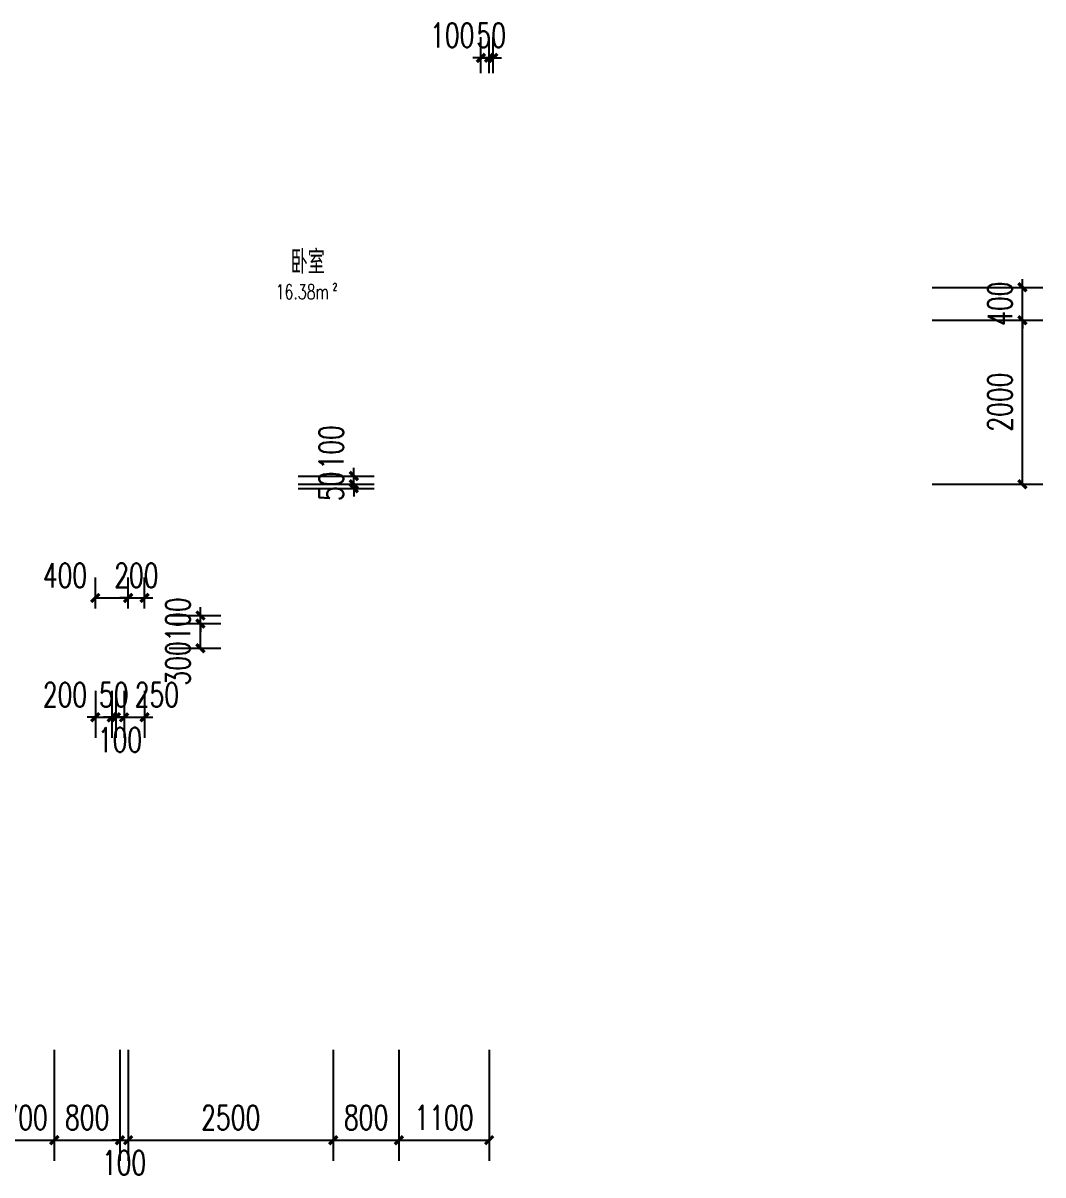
# Model space of a CAD drawing. Extents: x 41972 to 370663, y -1070170 to -56660.
# Drawn here: x 168216 to 180647, y -139010 to -124963 of the extents above; entities that cross this region are included whole.
import ezdxf

# ---------------------------------------------------------------- set-up
doc = ezdxf.new("R2010")
doc.units = 0
doc.header["$LTSCALE"] = 1000
doc.header["$MEASUREMENT"] = 0
doc.layers.get('Defpoints').update_dxf_attribs({"color": 250})
doc.layers.add('A-PUB_DIM_细部尺寸', color=64, linetype='Continuous')
doc.layers.add('HXwz$0$A-房间名称', color=31, linetype='Continuous')
doc.styles.add('_TCH_DIM_T3', font='SIMPLEX', dxfattribs={"width": 0.705882, "bigfont": 'GBCBIG.shx'})
doc.styles.add('HXwz$0$_TCH_SPACE', font='SIMPLEX', dxfattribs={"bigfont": 'GBCBIG'})
doc.dimstyles.new('_TCH_ARCH&&100', dxfattribs={"dimtxt": 297.5, "dimasz": 100, "dimexe": 250, "dimexo": 300, "dimgap": 126.25, "dimtad": 1, "dimdec": 0, "dimzin": 0, "dimdsep": 46, "dimtxsty": '_TCH_DIM_T3', "dimblk": 'ARCHTICK', "dimcen": 0.09, "dimclrt": 7, "dimazin": 2, "dimtfac": 1, "dimtdec": 0, "dimtix": 1, "dimtmove": 2, "dimatfit": 3, "dimfxl": 100, "dimtolj": 1, "dimtzin": 0, "dimarcsym": 0})

# ---------------------------------------------------------------- blocks, each defined once
blk = doc.blocks.new('_ArchTick')
at = {"color": 0, "linetype": 'ByBlock', "const_width": 0.4}
blk.add_lwpolyline([(-0.5, -0.5), (0.5, 0.5)], dxfattribs=at)
blk = doc.blocks.new('*D5526')
at = {"layer": 'A-PUB_DIM_细部尺寸', "color": 0, "lineweight": -2, "transparency": 16777216}
for p, q in [((167897, -174149), (167897, -175499)), ((168597, -174149), (168597, -175499)), ((167897, -175249), (167797, -175249)), ((167897, -175249), (168597, -175249)), ((168597, -175249), (168697, -175249))]:
    blk.add_line(p, q, dxfattribs=at)
at = {"layer": 'Defpoints', "color": 0, "transparency": 16777216}
for p in [(167897, -173849), (168597, -173849), (168597, -175249)]:
    blk.add_point(p, dxfattribs=at)
at = {"layer": 'A-PUB_DIM_细部尺寸', "color": 0, "lineweight": -2, "transparency": 16777216, "xscale": 100, "yscale": 100, "zscale": 100}
blk.add_blockref('_ArchTick', (167897, -175249), dxfattribs=at)
at = {"layer": 'A-PUB_DIM_细部尺寸', "color": 0, "lineweight": -2, "transparency": 16777216, "xscale": 100, "yscale": 100, "zscale": 100, "rotation": 180}
blk.add_blockref('_ArchTick', (168597, -175249), dxfattribs=at)
at = {"layer": 'A-PUB_DIM_细部尺寸', "color": 7, "transparency": 16777216, "insert": (168247, -174974), "char_height": 297.5, "attachment_point": 5, "style": '_TCH_DIM_T3'}
blk.add_mtext('\\A1;700', dxfattribs=at)
blk = doc.blocks.new('*D5527')
at = {"layer": 'A-PUB_DIM_细部尺寸', "color": 0, "lineweight": -2, "transparency": 16777216}
for p, q in [((168597, -174149), (168597, -175499)), ((169397, -174149), (169397, -175499)), ((168597, -175249), (169397, -175249))]:
    blk.add_line(p, q, dxfattribs=at)
at = {"layer": 'Defpoints', "color": 0, "transparency": 16777216}
for p in [(168597, -173849), (169397, -173849), (169397, -175249)]:
    blk.add_point(p, dxfattribs=at)
at = {"layer": 'A-PUB_DIM_细部尺寸', "color": 0, "lineweight": -2, "transparency": 16777216, "xscale": 100, "yscale": 100, "zscale": 100, "rotation": 180}
blk.add_blockref('_ArchTick', (168597, -175249), dxfattribs=at)
at = {"layer": 'A-PUB_DIM_细部尺寸', "color": 0, "lineweight": -2, "transparency": 16777216, "xscale": 100, "yscale": 100, "zscale": 100}
blk.add_blockref('_ArchTick', (169397, -175249), dxfattribs=at)
at = {"layer": 'A-PUB_DIM_细部尺寸', "color": 7, "transparency": 16777216, "insert": (168997, -174974), "char_height": 297.5, "attachment_point": 5, "style": '_TCH_DIM_T3'}
blk.add_mtext('\\A1;800', dxfattribs=at)
blk = doc.blocks.new('*D5528')
at = {"layer": 'A-PUB_DIM_细部尺寸', "color": 0, "lineweight": -2, "transparency": 16777216}
for p, q in [((169397, -174149), (169397, -175499)), ((169497, -174149), (169497, -175499)), ((169397, -175249), (169297, -175249)), ((169397, -175249), (169497, -175249)), ((169497, -175249), (169597, -175249))]:
    blk.add_line(p, q, dxfattribs=at)
at = {"layer": 'Defpoints', "color": 0, "transparency": 16777216}
for p in [(169397, -173849), (169497, -173849), (169497, -175249)]:
    blk.add_point(p, dxfattribs=at)
at = {"layer": 'A-PUB_DIM_细部尺寸', "color": 0, "lineweight": -2, "transparency": 16777216, "xscale": 100, "yscale": 100, "zscale": 100}
blk.add_blockref('_ArchTick', (169397, -175249), dxfattribs=at)
at = {"layer": 'A-PUB_DIM_细部尺寸', "color": 0, "lineweight": -2, "transparency": 16777216, "xscale": 100, "yscale": 100, "zscale": 100, "rotation": 180}
blk.add_blockref('_ArchTick', (169497, -175249), dxfattribs=at)
at = {"layer": 'A-PUB_DIM_细部尺寸', "color": 7, "transparency": 16777216, "insert": (169447, -175524), "char_height": 297.5, "attachment_point": 5, "style": '_TCH_DIM_T3'}
blk.add_mtext('\\A1;100', dxfattribs=at)
blk = doc.blocks.new('*D5529')
at = {"layer": 'A-PUB_DIM_细部尺寸', "color": 0, "lineweight": -2, "transparency": 16777216}
for p, q in [((169497, -174149), (169497, -175499)), ((171997, -174149), (171997, -175499)), ((169497, -175249), (171997, -175249))]:
    blk.add_line(p, q, dxfattribs=at)
at = {"layer": 'Defpoints', "color": 0, "transparency": 16777216}
for p in [(169497, -173849), (171997, -173849), (171997, -175249)]:
    blk.add_point(p, dxfattribs=at)
at = {"layer": 'A-PUB_DIM_细部尺寸', "color": 0, "lineweight": -2, "transparency": 16777216, "xscale": 100, "yscale": 100, "zscale": 100, "rotation": 180}
blk.add_blockref('_ArchTick', (169497, -175249), dxfattribs=at)
at = {"layer": 'A-PUB_DIM_细部尺寸', "color": 0, "lineweight": -2, "transparency": 16777216, "xscale": 100, "yscale": 100, "zscale": 100}
blk.add_blockref('_ArchTick', (171997, -175249), dxfattribs=at)
at = {"layer": 'A-PUB_DIM_细部尺寸', "color": 7, "transparency": 16777216, "insert": (170747, -174974), "char_height": 297.5, "attachment_point": 5, "style": '_TCH_DIM_T3'}
blk.add_mtext('\\A1;2500', dxfattribs=at)
blk = doc.blocks.new('*D5530')
at = {"layer": 'A-PUB_DIM_细部尺寸', "color": 0, "lineweight": -2, "transparency": 16777216}
for p, q in [((171997, -174149), (171997, -175499)), ((172797, -174149), (172797, -175499)), ((171997, -175249), (172797, -175249))]:
    blk.add_line(p, q, dxfattribs=at)
at = {"layer": 'Defpoints', "color": 0, "transparency": 16777216}
for p in [(171997, -173849), (172797, -173849), (172797, -175249)]:
    blk.add_point(p, dxfattribs=at)
at = {"layer": 'A-PUB_DIM_细部尺寸', "color": 0, "lineweight": -2, "transparency": 16777216, "xscale": 100, "yscale": 100, "zscale": 100, "rotation": 180}
blk.add_blockref('_ArchTick', (171997, -175249), dxfattribs=at)
at = {"layer": 'A-PUB_DIM_细部尺寸', "color": 0, "lineweight": -2, "transparency": 16777216, "xscale": 100, "yscale": 100, "zscale": 100}
blk.add_blockref('_ArchTick', (172797, -175249), dxfattribs=at)
at = {"layer": 'A-PUB_DIM_细部尺寸', "color": 7, "transparency": 16777216, "insert": (172397, -174974), "char_height": 297.5, "attachment_point": 5, "style": '_TCH_DIM_T3'}
blk.add_mtext('\\A1;800', dxfattribs=at)
blk = doc.blocks.new('*D5531')
at = {"layer": 'A-PUB_DIM_细部尺寸', "color": 0, "lineweight": -2, "transparency": 16777216}
for p, q in [((172797, -174149), (172797, -175499)), ((173897, -174149), (173897, -175499)), ((172797, -175249), (173897, -175249))]:
    blk.add_line(p, q, dxfattribs=at)
at = {"layer": 'Defpoints', "color": 0, "transparency": 16777216}
for p in [(172797, -173849), (173897, -173849), (173897, -175249)]:
    blk.add_point(p, dxfattribs=at)
at = {"layer": 'A-PUB_DIM_细部尺寸', "color": 0, "lineweight": -2, "transparency": 16777216, "xscale": 100, "yscale": 100, "zscale": 100, "rotation": 180}
blk.add_blockref('_ArchTick', (172797, -175249), dxfattribs=at)
at = {"layer": 'A-PUB_DIM_细部尺寸', "color": 0, "lineweight": -2, "transparency": 16777216, "xscale": 100, "yscale": 100, "zscale": 100}
blk.add_blockref('_ArchTick', (173897, -175249), dxfattribs=at)
at = {"layer": 'A-PUB_DIM_细部尺寸', "color": 7, "transparency": 16777216, "insert": (173347, -174974), "char_height": 297.5, "attachment_point": 5, "style": '_TCH_DIM_T3'}
blk.add_mtext('\\A1;1100', dxfattribs=at)
blk = doc.blocks.new('*D5575')
at = {"layer": 'A-PUB_DIM_细部尺寸', "color": 0, "lineweight": -2, "transparency": 16777216}
for p, q in [((180397, -164849), (180397, -164749)), ((179297, -164849), (180647, -164849)), ((180397, -165249), (180397, -164849)), ((179297, -165249), (180647, -165249)), ((180397, -165249), (180397, -165349))]:
    blk.add_line(p, q, dxfattribs=at)
at = {"layer": 'Defpoints', "color": 0, "transparency": 16777216}
for p in [(178997, -164849), (180397, -164849), (178997, -165249)]:
    blk.add_point(p, dxfattribs=at)
at = {"layer": 'A-PUB_DIM_细部尺寸', "color": 0, "lineweight": -2, "transparency": 16777216, "xscale": 100, "yscale": 100, "zscale": 100}
for p, rotation in [((180397, -164849), 270), ((180397, -165249), 90)]:
    blk.add_blockref('_ArchTick', p, dxfattribs=dict(at, rotation=rotation))
at = {"layer": 'A-PUB_DIM_细部尺寸', "color": 7, "transparency": 16777216, "insert": (180122, -165049), "char_height": 297.5, "attachment_point": 5, "rotation": 90, "style": '_TCH_DIM_T3'}
blk.add_mtext('\\A1;400', dxfattribs=at)
blk = doc.blocks.new('*D5576')
at = {"layer": 'A-PUB_DIM_细部尺寸', "color": 0, "lineweight": -2, "transparency": 16777216}
for p, q in [((179297, -165249), (180647, -165249)), ((180397, -167249), (180397, -165249)), ((179297, -167249), (180647, -167249))]:
    blk.add_line(p, q, dxfattribs=at)
at = {"layer": 'Defpoints', "color": 0, "transparency": 16777216}
for p in [(178997, -165249), (180397, -165249), (178997, -167249)]:
    blk.add_point(p, dxfattribs=at)
at = {"layer": 'A-PUB_DIM_细部尺寸', "color": 0, "lineweight": -2, "transparency": 16777216, "xscale": 100, "yscale": 100, "zscale": 100}
for p, rotation in [((180397, -165249), 90), ((180397, -167249), 270)]:
    blk.add_blockref('_ArchTick', p, dxfattribs=dict(at, rotation=rotation))
at = {"layer": 'A-PUB_DIM_细部尺寸', "color": 7, "transparency": 16777216, "insert": (180122, -166249), "char_height": 297.5, "attachment_point": 5, "rotation": 90, "style": '_TCH_DIM_T3'}
blk.add_mtext('\\A1;2000', dxfattribs=at)
blk = doc.blocks.new('HXwz')
at = {"layer": 'HXwz$0$A-房间名称', "style": 'HXwz$0$_TCH_SPACE'}
blk.add_text('卧室', height=289.4, dxfattribs=at).set_placement((32980, 1965))
at = {"layer": 'HXwz$0$A-房间名称', "style": 'HXwz$0$_TCH_SPACE', "width": 0.705882}
for s, height, p in [('16.38m', 178.5, (32798, 1658)), ('2', 89.2, (33494, 1763))]:
    blk.add_text(s, height=height, dxfattribs=at).set_placement(p)
blk = doc.blocks.new('*D6393')
at = {"layer": 'A-PUB_DIM_细部尺寸', "color": 0, "lineweight": -2, "transparency": 16777216}
for p, q in [((169997, -132287), (170628, -132287)), ((170378, -132587), (170378, -132287)), ((169997, -132587), (170628, -132587))]:
    blk.add_line(p, q, dxfattribs=at)
at = {"layer": 'Defpoints', "color": 0, "transparency": 16777216}
for p in [(169697, -132287), (170378, -132287), (169697, -132587)]:
    blk.add_point(p, dxfattribs=at)
at = {"layer": 'A-PUB_DIM_细部尺寸', "color": 0, "lineweight": -2, "transparency": 16777216, "xscale": 100, "yscale": 100, "zscale": 100}
for p, rotation in [((170378, -132287), 90), ((170378, -132587), 270)]:
    blk.add_blockref('_ArchTick', p, dxfattribs=dict(at, rotation=rotation))
at = {"layer": 'A-PUB_DIM_细部尺寸', "color": 7, "transparency": 16777216, "insert": (170103, -132772), "char_height": 297.5, "attachment_point": 5, "rotation": 90, "style": '_TCH_DIM_T3'}
blk.add_mtext('\\A1;300', dxfattribs=at)
blk = doc.blocks.new('*D6394')
at = {"layer": 'A-PUB_DIM_细部尺寸', "color": 0, "lineweight": -2, "transparency": 16777216}
for p, q in [((169997, -132187), (170628, -132187)), ((170378, -132187), (170378, -132087)), ((170378, -132287), (170378, -132187)), ((169997, -132287), (170628, -132287)), ((170378, -132287), (170378, -132387))]:
    blk.add_line(p, q, dxfattribs=at)
at = {"layer": 'Defpoints', "color": 0, "transparency": 16777216}
for p in [(169697, -132187), (170378, -132187), (169697, -132287)]:
    blk.add_point(p, dxfattribs=at)
at = {"layer": 'A-PUB_DIM_细部尺寸', "color": 0, "lineweight": -2, "transparency": 16777216, "xscale": 100, "yscale": 100, "zscale": 100}
for p, rotation in [((170378, -132187), 270), ((170378, -132287), 90)]:
    blk.add_blockref('_ArchTick', p, dxfattribs=dict(at, rotation=rotation))
at = {"layer": 'A-PUB_DIM_细部尺寸', "color": 7, "transparency": 16777216, "insert": (170103, -132237), "char_height": 297.5, "attachment_point": 5, "rotation": 90, "style": '_TCH_DIM_T3'}
blk.add_mtext('\\A1;100', dxfattribs=at)
blk = doc.blocks.new('*D6395')
at = {"layer": 'A-PUB_DIM_细部尺寸', "color": 0, "lineweight": -2, "transparency": 16777216}
for p, q in [((169097, -133105), (169097, -133679)), ((169297, -133105), (169297, -133679)), ((169097, -133429), (168997, -133429)), ((169097, -133429), (169297, -133429)), ((169297, -133429), (169397, -133429))]:
    blk.add_line(p, q, dxfattribs=at)
at = {"layer": 'Defpoints', "color": 0, "transparency": 16777216}
for p in [(169097, -132805), (169297, -132805), (169297, -133429)]:
    blk.add_point(p, dxfattribs=at)
at = {"layer": 'A-PUB_DIM_细部尺寸', "color": 0, "lineweight": -2, "transparency": 16777216, "xscale": 100, "yscale": 100, "zscale": 100}
blk.add_blockref('_ArchTick', (169097, -133429), dxfattribs=at)
at = {"layer": 'A-PUB_DIM_细部尺寸', "color": 0, "lineweight": -2, "transparency": 16777216, "xscale": 100, "yscale": 100, "zscale": 100, "rotation": 180}
blk.add_blockref('_ArchTick', (169297, -133429), dxfattribs=at)
at = {"layer": 'A-PUB_DIM_细部尺寸', "color": 7, "transparency": 16777216, "insert": (168727, -133154), "char_height": 297.5, "attachment_point": 5, "style": '_TCH_DIM_T3'}
blk.add_mtext('\\A1;200', dxfattribs=at)
blk = doc.blocks.new('*D6396')
at = {"layer": 'A-PUB_DIM_细部尺寸', "color": 0, "lineweight": -2, "transparency": 16777216}
for p, q in [((169297, -133105), (169297, -133679)), ((169347, -133105), (169347, -133679)), ((169297, -133429), (169197, -133429)), ((169297, -133429), (169347, -133429)), ((169347, -133429), (169447, -133429))]:
    blk.add_line(p, q, dxfattribs=at)
at = {"layer": 'Defpoints', "color": 0, "transparency": 16777216}
for p in [(169297, -132805), (169347, -132805), (169347, -133429)]:
    blk.add_point(p, dxfattribs=at)
at = {"layer": 'A-PUB_DIM_细部尺寸', "color": 0, "lineweight": -2, "transparency": 16777216, "xscale": 100, "yscale": 100, "zscale": 100}
blk.add_blockref('_ArchTick', (169297, -133429), dxfattribs=at)
at = {"layer": 'A-PUB_DIM_细部尺寸', "color": 0, "lineweight": -2, "transparency": 16777216, "xscale": 100, "yscale": 100, "zscale": 100, "rotation": 180}
blk.add_blockref('_ArchTick', (169347, -133429), dxfattribs=at)
at = {"layer": 'A-PUB_DIM_细部尺寸', "color": 7, "transparency": 16777216, "insert": (169322, -133154), "char_height": 297.5, "attachment_point": 5, "style": '_TCH_DIM_T3'}
blk.add_mtext('\\A1;50', dxfattribs=at)
blk = doc.blocks.new('*D6397')
at = {"layer": 'A-PUB_DIM_细部尺寸', "color": 0, "lineweight": -2, "transparency": 16777216}
for p, q in [((169347, -133105), (169347, -133679)), ((169447, -133105), (169447, -133679)), ((169347, -133429), (169247, -133429)), ((169347, -133429), (169447, -133429)), ((169447, -133429), (169547, -133429))]:
    blk.add_line(p, q, dxfattribs=at)
at = {"layer": 'Defpoints', "color": 0, "transparency": 16777216}
for p in [(169347, -132805), (169447, -132805), (169447, -133429)]:
    blk.add_point(p, dxfattribs=at)
at = {"layer": 'A-PUB_DIM_细部尺寸', "color": 0, "lineweight": -2, "transparency": 16777216, "xscale": 100, "yscale": 100, "zscale": 100}
blk.add_blockref('_ArchTick', (169347, -133429), dxfattribs=at)
at = {"layer": 'A-PUB_DIM_细部尺寸', "color": 0, "lineweight": -2, "transparency": 16777216, "xscale": 100, "yscale": 100, "zscale": 100, "rotation": 180}
blk.add_blockref('_ArchTick', (169447, -133429), dxfattribs=at)
at = {"layer": 'A-PUB_DIM_细部尺寸', "color": 7, "transparency": 16777216, "insert": (169397, -133704), "char_height": 297.5, "attachment_point": 5, "style": '_TCH_DIM_T3'}
blk.add_mtext('\\A1;100', dxfattribs=at)
blk = doc.blocks.new('*D6398')
at = {"layer": 'A-PUB_DIM_细部尺寸', "color": 0, "lineweight": -2, "transparency": 16777216}
for p, q in [((169447, -133105), (169447, -133679)), ((169697, -133105), (169697, -133679)), ((169447, -133429), (169347, -133429)), ((169447, -133429), (169697, -133429)), ((169697, -133429), (169797, -133429))]:
    blk.add_line(p, q, dxfattribs=at)
at = {"layer": 'Defpoints', "color": 0, "transparency": 16777216}
for p in [(169447, -132805), (169697, -132805), (169697, -133429)]:
    blk.add_point(p, dxfattribs=at)
at = {"layer": 'A-PUB_DIM_细部尺寸', "color": 0, "lineweight": -2, "transparency": 16777216, "xscale": 100, "yscale": 100, "zscale": 100}
blk.add_blockref('_ArchTick', (169447, -133429), dxfattribs=at)
at = {"layer": 'A-PUB_DIM_细部尺寸', "color": 0, "lineweight": -2, "transparency": 16777216, "xscale": 100, "yscale": 100, "zscale": 100, "rotation": 180}
blk.add_blockref('_ArchTick', (169697, -133429), dxfattribs=at)
at = {"layer": 'A-PUB_DIM_细部尺寸', "color": 7, "transparency": 16777216, "insert": (169847, -133154), "char_height": 297.5, "attachment_point": 5, "style": '_TCH_DIM_T3'}
blk.add_mtext('\\A1;250', dxfattribs=at)
blk = doc.blocks.new('*D6399')
at = {"layer": 'A-PUB_DIM_细部尺寸', "color": 0, "lineweight": -2, "transparency": 16777216}
for p, q in [((169097, -132102), (169097, -131724)), ((169497, -132102), (169497, -131724)), ((169097, -131974), (169497, -131974))]:
    blk.add_line(p, q, dxfattribs=at)
at = {"layer": 'Defpoints', "color": 0, "transparency": 16777216}
for p in [(169497, -131974), (169097, -132402), (169497, -132402)]:
    blk.add_point(p, dxfattribs=at)
at = {"layer": 'A-PUB_DIM_细部尺寸', "color": 0, "lineweight": -2, "transparency": 16777216, "xscale": 100, "yscale": 100, "zscale": 100, "rotation": 180}
blk.add_blockref('_ArchTick', (169097, -131974), dxfattribs=at)
at = {"layer": 'A-PUB_DIM_细部尺寸', "color": 0, "lineweight": -2, "transparency": 16777216, "xscale": 100, "yscale": 100, "zscale": 100}
blk.add_blockref('_ArchTick', (169497, -131974), dxfattribs=at)
at = {"layer": 'A-PUB_DIM_细部尺寸', "color": 7, "transparency": 16777216, "insert": (168727, -131699), "char_height": 297.5, "attachment_point": 5, "style": '_TCH_DIM_T3'}
blk.add_mtext('\\A1;400', dxfattribs=at)
blk = doc.blocks.new('*D6400')
at = {"layer": 'A-PUB_DIM_细部尺寸', "color": 0, "lineweight": -2, "transparency": 16777216}
for p, q in [((169497, -132102), (169497, -131724)), ((169697, -132102), (169697, -131724)), ((169497, -131974), (169397, -131974)), ((169497, -131974), (169697, -131974)), ((169697, -131974), (169797, -131974))]:
    blk.add_line(p, q, dxfattribs=at)
at = {"layer": 'Defpoints', "color": 0, "transparency": 16777216}
for p in [(169697, -131974), (169497, -132402), (169697, -132402)]:
    blk.add_point(p, dxfattribs=at)
at = {"layer": 'A-PUB_DIM_细部尺寸', "color": 0, "lineweight": -2, "transparency": 16777216, "xscale": 100, "yscale": 100, "zscale": 100}
blk.add_blockref('_ArchTick', (169497, -131974), dxfattribs=at)
at = {"layer": 'A-PUB_DIM_细部尺寸', "color": 0, "lineweight": -2, "transparency": 16777216, "xscale": 100, "yscale": 100, "zscale": 100, "rotation": 180}
blk.add_blockref('_ArchTick', (169697, -131974), dxfattribs=at)
at = {"layer": 'A-PUB_DIM_细部尺寸', "color": 7, "transparency": 16777216, "insert": (169597, -131699), "char_height": 297.5, "attachment_point": 5, "style": '_TCH_DIM_T3'}
blk.add_mtext('\\A1;200', dxfattribs=at)
blk = doc.blocks.new('*D6430')
at = {"layer": 'A-PUB_DIM_细部尺寸', "color": 0, "lineweight": -2, "transparency": 16777216}
for p, q in [((173797, -125576), (173797, -125137)), ((173897, -125576), (173897, -125137)), ((173797, -125387), (173697, -125387)), ((173797, -125387), (173897, -125387)), ((173897, -125387), (173997, -125387))]:
    blk.add_line(p, q, dxfattribs=at)
at = {"layer": 'Defpoints', "color": 0, "transparency": 16777216}
for p in [(173897, -125387), (173797, -125876), (173897, -125876)]:
    blk.add_point(p, dxfattribs=at)
at = {"layer": 'A-PUB_DIM_细部尺寸', "color": 0, "lineweight": -2, "transparency": 16777216, "xscale": 100, "yscale": 100, "zscale": 100}
blk.add_blockref('_ArchTick', (173797, -125387), dxfattribs=at)
at = {"layer": 'A-PUB_DIM_细部尺寸', "color": 0, "lineweight": -2, "transparency": 16777216, "xscale": 100, "yscale": 100, "zscale": 100, "rotation": 180}
blk.add_blockref('_ArchTick', (173897, -125387), dxfattribs=at)
at = {"layer": 'A-PUB_DIM_细部尺寸', "color": 7, "transparency": 16777216, "insert": (173447, -125112), "char_height": 297.5, "attachment_point": 5, "style": '_TCH_DIM_T3'}
blk.add_mtext('\\A1;100', dxfattribs=at)
blk = doc.blocks.new('*D6431')
at = {"layer": 'A-PUB_DIM_细部尺寸', "color": 0, "lineweight": -2, "transparency": 16777216}
for p, q in [((173897, -125576), (173897, -125137)), ((173947, -125576), (173947, -125137)), ((173897, -125387), (173797, -125387)), ((173897, -125387), (173947, -125387)), ((173947, -125387), (174047, -125387))]:
    blk.add_line(p, q, dxfattribs=at)
at = {"layer": 'Defpoints', "color": 0, "transparency": 16777216}
for p in [(173947, -125387), (173897, -125876), (173947, -125876)]:
    blk.add_point(p, dxfattribs=at)
at = {"layer": 'A-PUB_DIM_细部尺寸', "color": 0, "lineweight": -2, "transparency": 16777216, "xscale": 100, "yscale": 100, "zscale": 100}
blk.add_blockref('_ArchTick', (173897, -125387), dxfattribs=at)
at = {"layer": 'A-PUB_DIM_细部尺寸', "color": 0, "lineweight": -2, "transparency": 16777216, "xscale": 100, "yscale": 100, "zscale": 100, "rotation": 180}
blk.add_blockref('_ArchTick', (173947, -125387), dxfattribs=at)
at = {"layer": 'A-PUB_DIM_细部尺寸', "color": 7, "transparency": 16777216, "insert": (173922, -125112), "char_height": 297.5, "attachment_point": 5, "style": '_TCH_DIM_T3'}
blk.add_mtext('\\A1;50', dxfattribs=at)
blk = doc.blocks.new('*D6440')
at = {"layer": 'A-PUB_DIM_细部尺寸', "color": 0, "lineweight": -2, "transparency": 16777216}
for p, q in [((171570, -130487), (172497, -130487)), ((172247, -130487), (172247, -130387)), ((172247, -130587), (172247, -130487)), ((171570, -130587), (172497, -130587)), ((172247, -130587), (172247, -130687))]:
    blk.add_line(p, q, dxfattribs=at)
at = {"layer": 'Defpoints', "color": 0, "transparency": 16777216}
for p in [(171270, -130487), (172247, -130487), (171270, -130587)]:
    blk.add_point(p, dxfattribs=at)
at = {"layer": 'A-PUB_DIM_细部尺寸', "color": 0, "lineweight": -2, "transparency": 16777216, "xscale": 100, "yscale": 100, "zscale": 100}
for p, rotation in [((172247, -130487), 270), ((172247, -130587), 90)]:
    blk.add_blockref('_ArchTick', p, dxfattribs=dict(at, rotation=rotation))
at = {"layer": 'A-PUB_DIM_细部尺寸', "color": 7, "transparency": 16777216, "insert": (171972, -130137), "char_height": 297.5, "attachment_point": 5, "rotation": 90, "style": '_TCH_DIM_T3'}
blk.add_mtext('\\A1;100', dxfattribs=at)
blk = doc.blocks.new('*D6441')
at = {"layer": 'A-PUB_DIM_细部尺寸', "color": 0, "lineweight": -2, "transparency": 16777216}
for p, q in [((172247, -130587), (172247, -130487)), ((171570, -130587), (172497, -130587)), ((171570, -130637), (172497, -130637)), ((172247, -130637), (172247, -130587)), ((172247, -130637), (172247, -130737))]:
    blk.add_line(p, q, dxfattribs=at)
at = {"layer": 'Defpoints', "color": 0, "transparency": 16777216}
for p in [(171270, -130587), (171270, -130637), (172247, -130587)]:
    blk.add_point(p, dxfattribs=at)
at = {"layer": 'A-PUB_DIM_细部尺寸', "color": 0, "lineweight": -2, "transparency": 16777216, "xscale": 100, "yscale": 100, "zscale": 100}
for p, rotation in [((172247, -130587), 270), ((172247, -130637), 90)]:
    blk.add_blockref('_ArchTick', p, dxfattribs=dict(at, rotation=rotation))
at = {"layer": 'A-PUB_DIM_细部尺寸', "color": 7, "transparency": 16777216, "insert": (171972, -130612), "char_height": 297.5, "attachment_point": 5, "rotation": 90, "style": '_TCH_DIM_T3'}
blk.add_mtext('\\A1;50', dxfattribs=at)
blk = doc.blocks.new('sdcc')
at = {"layer": 'A-PUB_DIM_细部尺寸'}
for p1, p2, picture, middle in [((178997, -165249.3), (178997, -164849.3), '*D5575', (180122, -165049.3)), ((178997, -167249.3), (178997, -165249.3), '*D5576', (180122, -166249.3)), ((167897, -173849.3), (168597, -173849.3), '*D5526', (168247, -174974.3)), ((168597, -173849.3), (169397, -173849.3), '*D5527', (168997, -174974.3)), ((169497, -173849.3), (171997, -173849.3), '*D5529', (170747, -174974.3)), ((171997, -173849.3), (172797, -173849.3), '*D5530', (172397, -174974.3)), ((172797, -173849.3), (173897, -173849.3), '*D5531', (173347, -174974.3))]:
    dim = blk.add_aligned_dim(p1=p1, p2=p2, distance=-1400, dimstyle='_TCH_ARCH&&100', dxfattribs=at)
    dim.commit()
    dim.dimension.update_dxf_attribs({"geometry": picture, "text_midpoint": middle})
dim = blk.add_linear_dim(base=(169497, -175249.3), p1=(169397, -173849.3), p2=(169497, -173849.3), angle=0, dimstyle='_TCH_ARCH&&100', dxfattribs=at)
dim.commit()
dim.dimension.update_dxf_attribs({"geometry": '*D5528', "text_midpoint": (169447, -175524.3), "dimtype": 161})
blk = doc.blocks.new('7d')
at = {"layer": 'A-PUB_DIM_细部尺寸'}
for base, p1, p2, angle, picture, middle in [((173897, -125386.5), (173797, -125876.1), (173897, -125876.1), 0, '*D6430', (173447, -125111.5)), ((172247, -130486.5), (171269.8, -130586.5), (171269.8, -130486.5), 90, '*D6440', (171972, -130136.5)), ((169497, -131974.1), (169097, -132402.1), (169497, -132402.1), 0, '*D6399', (168727, -131699.1)), ((170377.8, -132286.5), (169697, -132586.5), (169697, -132286.5), 90, '*D6393', (170102.8, -132771.6)), ((169297, -133428.8), (169097, -132805.4), (169297, -132805.4), 0, '*D6395', (168727, -133153.8)), ((169447, -133428.8), (169347, -132805.4), (169447, -132805.4), 0, '*D6397', (169397, -133703.8)), ((169697, -133428.8), (169447, -132805.4), (169697, -132805.4), 0, '*D6398', (169847.2, -133153.8))]:
    dim = blk.add_linear_dim(base=base, p1=p1, p2=p2, angle=angle, dimstyle='_TCH_ARCH&&100', dxfattribs=at)
    dim.commit()
    dim.dimension.update_dxf_attribs({"geometry": picture, "text_midpoint": middle, "dimtype": 161})
for p1, p2, distance, picture, middle in [((173897, -125876.1), (173947, -125876.1), 489.6, '*D6431', (173922, -125111.5)), ((171269.8, -130636.5), (171269.8, -130586.5), -977.2, '*D6441', (171972, -130611.5)), ((169497, -132402.1), (169697, -132402.1), 428, '*D6400', (169597, -131699.1)), ((169697, -132286.5), (169697, -132186.5), -680.8, '*D6394', (170102.8, -132236.5)), ((169297, -132805.4), (169347, -132805.4), -623.4, '*D6396', (169322, -133153.8))]:
    dim = blk.add_aligned_dim(p1=p1, p2=p2, distance=distance, dimstyle='_TCH_ARCH&&100', dxfattribs=at)
    dim.commit()
    dim.dimension.update_dxf_attribs({"geometry": picture, "text_midpoint": middle})

msp = doc.modelspace()

# ---------------------------------------------------------------- block references
for name, p in [('sdcc', (0, 36663)), ('7d', (0, 0)), ('HXwz', (138497, -129987))]:
    msp.add_blockref(name, p)

doc.saveas('drawing.dxf')
